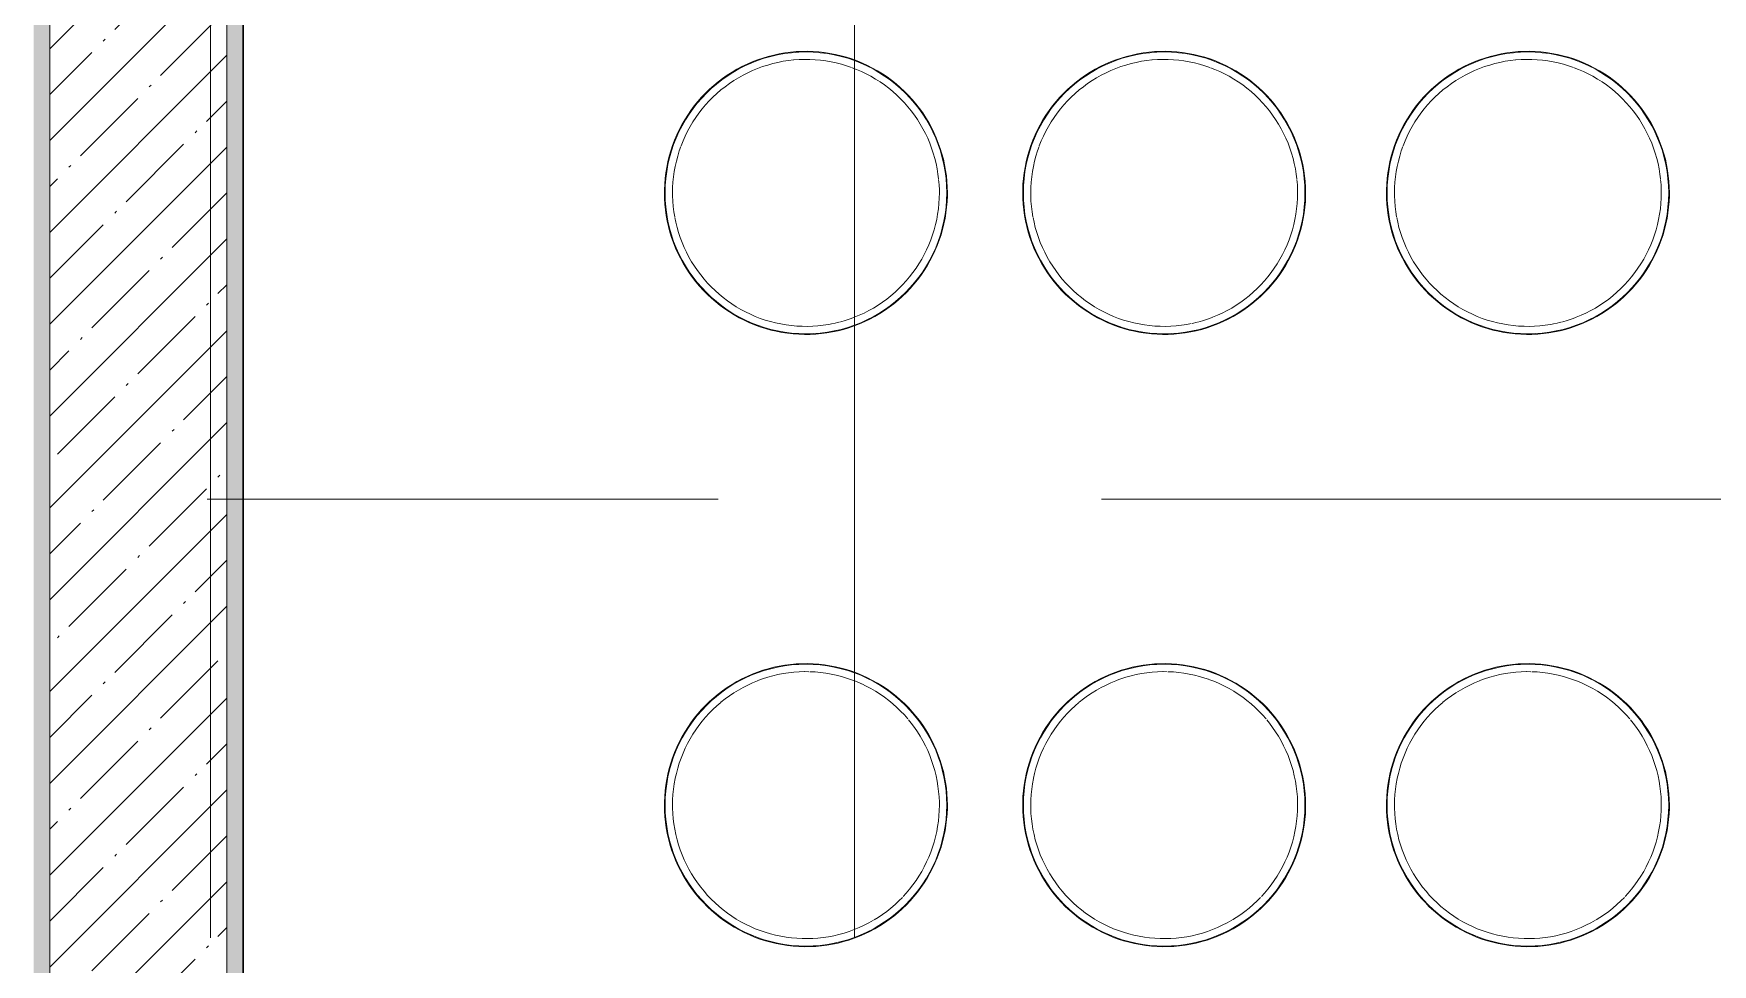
# Model space of a CAD drawing. Header units: millimetres. Extents: x 35881 to 234190, y -8553 to 29063.
# Drawn here: x 42140 to 44226, y 20722 to 21878 of the extents above; entities that cross this region are included whole.
import ezdxf

# ---------------------------------------------------------------- set-up
doc = ezdxf.new("R2010")
doc.units = ezdxf.units.MM
doc.linetypes.add('Осевая', pattern=[3175, 635, -476.25, 1587.5, -476.25])
for name, color, linetype, lineweight, true_color in [('A-WALL-1', 7, 'Continuous', 9, 0x3c3c3c), ('A-WALL-FNSH-1', 7, 'Continuous', 9, 0x3c3c3c), ('I-FURN-1', 7, 'Continuous', 9, 0xf0f0f0)]:
    doc.layers.add(name, color=color, linetype=linetype, lineweight=lineweight, true_color=true_color)
for name, color, linetype, lineweight in [('I-WALL', 7, 'Continuous', 9), ('S-STRS-MBND', 7, 'Continuous', 9), ('Оси-2', 7, 'Осевая', 9)]:
    doc.layers.add(name, color=color, linetype=linetype, lineweight=lineweight)
pattern_1 = [(0, (0, 0), (121.92, 30.48), [10.058, -81.382, 10.058, -81.382, -487.68]), (0, (0, 0), (121.92, 30.48), [-182.88, 10.058, -172.822, 10.058, -81.382, -213.36]), (0, (0, 0), (121.92, 30.48), [-457.2, 10.058, -50.902, 10.058, -142.342]), (120, (45.72, 15.24), (-87.356454, 90.345817), [10.058, -81.382, 10.058, -81.382, -487.68]), (120, (45.72, 15.24), (-87.356454, 90.345817), [-182.88, 10.058, -172.822, 10.058, -81.382, -213.36]), (120, (45.72, 15.24), (-87.356454, 90.345817), [-457.2, 10.058, -50.902, 10.058, -142.342]), (240, (60.96, 76.2), (-34.563546, -120.825817), [10.058, -81.382, 10.058, -81.382, -487.68]), (240, (60.96, 76.2), (-34.563546, -120.825817), [-182.88, 10.058, -172.822, 10.058, -81.382, -213.36]), (240, (60.96, 76.2), (-34.563546, -120.825817), [-457.2, 10.058, -50.902, 10.058, -142.342])]

# ---------------------------------------------------------------- blocks, each defined once
blk = doc.blocks.new('Stool _3_ - Aluminium Stool-25468964-План размещения напольных электротехнических лючков и розеток 1 этажа в осях 12-23')
at = {"layer": 'I-FURN-1'}
blk.add_line((-1.2, 165.8), (3.8, 165.7), dxfattribs=at)
at = {"layer": 'I-FURN-1', "flags": 128}
for points in [[(175.8, 0), (175.7, 7), (175.2, 14), (174.5, 21), (173.6, 28), (172.3, 34.9), (170.8, 41.8), (169, 48.6), (166.9, 55.3), (164.5, 61.9), (161.9, 68.5), (159.1, 74.9), (155.9, 81.2), (152.6, 87.4), (148.9, 93.4), (145.1, 99.3), (141, 105), (136.7, 110.5), (132.2, 115.9), (127.4, 121.1), (122.5, 126.1), (117.3, 130.9), (112, 135.5), (106.5, 139.9), (100.8, 144), (95, 147.9), (89, 151.6), (82.9, 155), (76.6, 158.2), (70.2, 161.2), (63.7, 163.9), (57.1, 166.3), (50.4, 168.4), (43.6, 170.3), (36.8, 171.9), (29.9, 173.2), (22.9, 174.3), (15.9, 175.1), (8.9, 175.6), (1.9, 175.8), (-5.1, 175.7), (-12.2, 175.4), (-19.2, 174.8), (-26.1, 173.8), (-33.1, 172.7), (-39.9, 171.2), (-46.8, 169.5), (-53.5, 167.5), (-60.1, 165.2), (-66.7, 162.6), (-73.2, 159.9), (-79.5, 156.8), (-85.7, 153.5), (-91.8, 149.9), (-97.7, 146.2), (-103.5, 142.1), (-109.1, 137.9), (-114.5, 133.4), (-119.7, 128.7), (-124.8, 123.8), (-129.6, 118.7), (-134.3, 113.5), (-138.7, 108), (-142.9, 102.4), (-146.9, 96.6), (-150.6, 90.6), (-154.1, 84.5), (-157.4, 78.3), (-160.4, 71.9), (-163.2, 65.5), (-165.6, 58.9), (-167.9, 52.2), (-169.8, 45.5), (-171.5, 38.6), (-172.9, 31.7), (-174, 24.8), (-174.9, 17.8), (-175.5, 10.8), (-175.8, 3.8), (-175.8, 0)], [(-105.6, 127.8), (-100.4, 131.9), (-95.1, 135.8), (-89.6, 139.5), (-83.9, 143), (-78.1, 146.2), (-72.2, 149.2), (-66.2, 152), (-60.1, 154.5)], [(-59.6, 154.7), (-53.9, 156.8), (-47.5, 158.8), (-41.1, 160.6), (-34.7, 162.1), (-28.2, 163.4), (-21.6, 164.4), (-15, 165.1), (-8.4, 165.6), (-1.8, 165.8)], [(4.8, 165.7), (11.5, 165.4), (18.1, 164.8), (24.6, 164), (31.2, 162.8), (37.7, 161.5), (44.1, 159.8), (50.5, 157.9), (56.7, 155.8), (62.9, 153.4), (69, 150.8)], [(69.3, 150.6), (75, 147.9), (80.8, 144.8), (86.5, 141.4), (92.1, 137.8), (97.6, 134), (102.9, 130), (108, 125.8), (112.9, 121.4), (117.7, 116.8), (122.3, 112), (126.6, 107)], [(-162.3, 33.7), (-161, 39.4), (-159.3, 45.8), (-157.4, 52.2), (-155.2, 58.4), (-152.7, 64.6), (-150, 70.6), (-147.1, 76.6), (-143.9, 82.4), (-140.5, 88.1), (-136.8, 93.6), (-133, 99), (-128.9, 104.3), (-124.6, 109.3), (-120.2, 114.2), (-115.5, 118.9), (-110.7, 123.5), (-105.9, 127.5)], [(127.5, 106), (130.8, 101.9), (134.8, 96.5), (138.5, 91.1), (142.1, 85.5), (145.4, 79.7), (148.4, 73.8), (151.3, 67.8), (153.9, 61.7), (156.2, 55.5), (158.3, 49.2), (160.2, 42.9), (161.7, 36.4), (163.1, 29.9), (164.1, 23.4), (164.9, 16.8), (165.5, 10.2), (165.8, 3.6), (165.8, 0)], [(-165.8, 0), (-165.7, 6.6), (-165.3, 13.2), (-164.6, 19.8), (-163.7, 26.4), (-162.5, 32.9)], [(-175.8, 0), (-175.7, -7), (-175.2, -14), (-174.5, -21), (-173.6, -28), (-172.3, -34.9), (-170.8, -41.8), (-169, -48.6), (-166.9, -55.3), (-164.5, -61.9), (-161.9, -68.5), (-159.1, -74.9), (-155.9, -81.2), (-152.6, -87.4), (-148.9, -93.4), (-145.1, -99.3), (-141, -105), (-136.7, -110.5), (-132.2, -115.9), (-127.4, -121.1), (-122.5, -126.1), (-117.3, -130.9), (-112, -135.5), (-106.5, -139.9), (-100.8, -144), (-95, -147.9), (-89, -151.6), (-82.9, -155), (-76.6, -158.2), (-70.2, -161.2), (-63.7, -163.9), (-57.1, -166.3), (-50.4, -168.4), (-43.6, -170.3), (-36.8, -171.9), (-29.9, -173.2), (-22.9, -174.3), (-15.9, -175.1), (-8.9, -175.6), (-1.9, -175.8), (5.1, -175.7), (12.2, -175.4), (19.2, -174.8), (26.1, -173.8), (33.1, -172.7), (39.9, -171.2), (46.8, -169.5), (53.5, -167.5), (60.1, -165.2), (66.7, -162.6), (73.2, -159.9), (79.5, -156.8), (85.7, -153.5), (91.8, -149.9), (97.7, -146.2), (103.5, -142.1), (109.1, -137.9), (114.5, -133.4), (119.7, -128.7), (124.8, -123.8), (129.6, -118.7), (134.3, -113.5), (138.7, -108), (142.9, -102.4), (146.9, -96.6), (150.6, -90.6), (154.1, -84.5), (157.4, -78.3), (160.4, -71.9), (163.2, -65.5), (165.6, -58.9), (167.9, -52.2), (169.8, -45.5), (171.5, -38.6), (172.9, -31.7), (174, -24.8), (174.9, -17.8), (175.5, -10.8), (175.8, -3.8), (175.8, 0)], [(-44.1, -159.8), (-50.5, -157.9), (-56.7, -155.8), (-62.9, -153.4), (-69, -150.8), (-75, -147.9), (-80.8, -144.8), (-86.5, -141.4), (-92.1, -137.8), (-97.6, -134), (-102.9, -130), (-108, -125.8), (-112.9, -121.4), (-117.7, -116.8), (-122.3, -112), (-126.6, -107), (-130.8, -101.9), (-134.8, -96.5), (-138.5, -91.1), (-142.1, -85.5), (-145.4, -79.7), (-148.4, -73.8), (-151.3, -67.8), (-153.9, -61.7), (-156.2, -55.5), (-158.3, -49.2), (-160.2, -42.9), (-161.7, -36.4), (-163.1, -29.9), (-164.1, -23.4), (-164.9, -16.8), (-165.5, -10.2), (-165.8, -3.6), (-165.8, 0)], [(165.8, 0), (165.7, -6.6), (165.3, -13.2), (164.6, -19.8), (163.7, -26.4), (162.5, -32.9), (161, -39.4), (159.3, -45.8), (157.4, -52.2), (155.2, -58.4), (152.7, -64.6), (150, -70.6), (147.1, -76.6), (143.9, -82.4), (140.5, -88.1), (136.8, -93.6), (133, -99), (128.9, -104.3), (124.6, -109.3), (121, -113.4)], [(119.9, -114.5), (115.5, -118.9), (110.7, -123.5), (105.6, -127.8), (100.4, -131.9), (95.1, -135.8), (89.6, -139.5), (85, -142.3)], [(83.9, -143), (78.1, -146.2), (72.2, -149.2), (66.2, -152), (60.1, -154.5), (53.9, -156.8), (47.5, -158.8), (41.1, -160.6), (34.7, -162.1), (28.2, -163.4), (21.6, -164.4), (15, -165.1), (8.4, -165.6), (1.8, -165.8), (-4.8, -165.7), (-11.5, -165.4), (-18.1, -164.8), (-24.6, -164), (-31.2, -162.8), (-37.7, -161.5), (-44.1, -159.8)]]:
    blk.add_lwpolyline(points, dxfattribs=at)
at = {"layer": 'I-FURN-1'}
for start, end in [(360, 180), (0, 180), (180, 0), (180, 360)]:
    blk.add_arc((0, 0), 175, start, end, dxfattribs=at)
blk = doc.blocks.new('Stool _3_ - Aluminium Stool-V133-План размещения напольных электротехнических лючков и розеток 1 этажа в осях 12-23')
at = {"layer": 'I-FURN-1'}
blk.add_line((-1.2, 165.8), (3.8, 165.7), dxfattribs=at)
at = {"layer": 'I-FURN-1', "flags": 128}
for points in [[(175.8, 0), (175.7, 7), (175.2, 14), (174.5, 21), (173.6, 28), (172.3, 34.9), (170.8, 41.8), (169, 48.6), (166.9, 55.3), (164.5, 61.9), (161.9, 68.5), (159.1, 74.9), (155.9, 81.2), (152.6, 87.4), (148.9, 93.4), (145.1, 99.3), (141, 105), (136.7, 110.5), (132.2, 115.9), (127.4, 121.1), (122.5, 126.1), (117.3, 130.9), (112, 135.5), (106.5, 139.9), (100.8, 144), (95, 147.9), (89, 151.6), (82.9, 155), (76.6, 158.2), (70.2, 161.2), (63.7, 163.9), (57.1, 166.3), (50.4, 168.4), (43.6, 170.3), (36.8, 171.9), (29.9, 173.2), (22.9, 174.3), (15.9, 175.1), (8.9, 175.6), (1.9, 175.8), (-5.1, 175.7), (-12.2, 175.4), (-19.2, 174.8), (-26.1, 173.8), (-33.1, 172.7), (-39.9, 171.2), (-46.8, 169.5), (-53.5, 167.5), (-60.1, 165.2), (-66.7, 162.6), (-73.2, 159.9), (-79.5, 156.8), (-85.7, 153.5), (-91.8, 149.9), (-97.7, 146.2), (-103.5, 142.1), (-109.1, 137.9), (-114.5, 133.4), (-119.7, 128.7), (-124.8, 123.8), (-129.6, 118.7), (-134.3, 113.5), (-138.7, 108), (-142.9, 102.4), (-146.9, 96.6), (-150.6, 90.6), (-154.1, 84.5), (-157.4, 78.3), (-160.4, 71.9), (-163.2, 65.5), (-165.6, 58.9), (-167.9, 52.2), (-169.8, 45.5), (-171.5, 38.6), (-172.9, 31.7), (-174, 24.8), (-174.9, 17.8), (-175.5, 10.8), (-175.8, 3.8), (-175.8, 0)], [(-105.6, 127.8), (-100.4, 131.9), (-95.1, 135.8), (-89.6, 139.5), (-83.9, 143), (-78.1, 146.2), (-72.2, 149.2), (-66.2, 152), (-60.1, 154.5)], [(-59.6, 154.7), (-53.9, 156.8), (-47.5, 158.8), (-41.1, 160.6), (-34.7, 162.1), (-28.2, 163.4), (-21.6, 164.4), (-15, 165.1), (-8.4, 165.6), (-1.8, 165.8)], [(4.8, 165.7), (11.5, 165.4), (18.1, 164.8), (24.6, 164), (31.2, 162.8), (37.7, 161.5), (44.1, 159.8), (50.5, 157.9), (55, 156.4)], [(55.6, 156.2), (56.7, 155.8), (62.9, 153.4), (69, 150.8)], [(69.3, 150.6), (75, 147.9), (80.8, 144.8), (86.5, 141.4), (92.1, 137.8), (97.6, 134), (102.9, 130), (108, 125.8), (112.9, 121.4), (117.7, 116.8), (122.3, 112), (126.6, 107)], [(-162.3, 33.7), (-161, 39.4), (-159.3, 45.8), (-157.4, 52.2), (-155.2, 58.4), (-152.7, 64.6), (-150, 70.6), (-147.1, 76.6), (-143.9, 82.4), (-140.5, 88.1), (-136.8, 93.6), (-133, 99), (-128.9, 104.3), (-124.6, 109.3), (-120.2, 114.2), (-115.5, 118.9), (-110.7, 123.5), (-105.9, 127.5)], [(127.5, 106), (130.8, 101.9), (134.8, 96.5), (138.5, 91.1), (142.1, 85.5), (145.4, 79.7), (148.4, 73.8), (151.3, 67.8), (153.9, 61.7), (156.2, 55.5), (158.3, 49.2), (160.2, 42.9), (161.7, 36.4), (163.1, 29.9), (164.1, 23.4), (164.9, 16.8), (165.5, 10.2), (165.8, 3.6), (165.8, 0)], [(-165.8, 0), (-165.7, 6.6), (-165.3, 13.2), (-164.6, 19.8), (-163.7, 26.4), (-162.5, 32.9)], [(-175.8, 0), (-175.7, -7), (-175.2, -14), (-174.5, -21), (-173.6, -28), (-172.3, -34.9), (-170.8, -41.8), (-169, -48.6), (-166.9, -55.3), (-164.5, -61.9), (-161.9, -68.5), (-159.1, -74.9), (-155.9, -81.2), (-152.6, -87.4), (-148.9, -93.4), (-145.1, -99.3), (-141, -105), (-136.7, -110.5), (-132.2, -115.9), (-127.4, -121.1), (-122.5, -126.1), (-117.3, -130.9), (-112, -135.5), (-106.5, -139.9), (-100.8, -144), (-95, -147.9), (-89, -151.6), (-82.9, -155), (-76.6, -158.2), (-70.2, -161.2), (-63.7, -163.9), (-57.1, -166.3), (-50.4, -168.4), (-43.6, -170.3), (-36.8, -171.9), (-29.9, -173.2), (-22.9, -174.3), (-15.9, -175.1), (-8.9, -175.6), (-1.9, -175.8), (5.1, -175.7), (12.2, -175.4), (19.2, -174.8), (26.1, -173.8), (33.1, -172.7), (39.9, -171.2), (46.8, -169.5), (53.5, -167.5), (60.1, -165.2), (66.7, -162.6), (73.2, -159.9), (79.5, -156.8), (85.7, -153.5), (91.8, -149.9), (97.7, -146.2), (103.5, -142.1), (109.1, -137.9), (114.5, -133.4), (119.7, -128.7), (124.8, -123.8), (129.6, -118.7), (134.3, -113.5), (138.7, -108), (142.9, -102.4), (146.9, -96.6), (150.6, -90.6), (154.1, -84.5), (157.4, -78.3), (160.4, -71.9), (163.2, -65.5), (165.6, -58.9), (167.9, -52.2), (169.8, -45.5), (171.5, -38.6), (172.9, -31.7), (174, -24.8), (174.9, -17.8), (175.5, -10.8), (175.8, -3.8), (175.8, 0)], [(-44.1, -159.8), (-50.5, -157.9), (-56.7, -155.8), (-62.9, -153.4), (-69, -150.8), (-75, -147.9), (-80.8, -144.8), (-86.5, -141.4), (-92.1, -137.8), (-97.6, -134), (-102.9, -130), (-108, -125.8), (-112.9, -121.4), (-117.7, -116.8), (-122.3, -112), (-126.6, -107), (-130.8, -101.9), (-134.8, -96.5), (-138.5, -91.1), (-142.1, -85.5), (-145.4, -79.7), (-148.4, -73.8), (-151.3, -67.8), (-153.9, -61.7), (-156.2, -55.5), (-158.3, -49.2), (-160.2, -42.9), (-161.7, -36.4), (-163.1, -29.9), (-164.1, -23.4), (-164.9, -16.8), (-165.5, -10.2), (-165.8, -3.6), (-165.8, 0)], [(165.8, 0), (165.7, -6.6), (165.3, -13.2), (164.6, -19.8), (163.7, -26.4), (162.5, -32.9), (161, -39.4), (159.3, -45.8), (157.4, -52.2), (155.2, -58.4), (152.7, -64.6), (150, -70.6), (147.1, -76.6), (143.9, -82.4), (140.5, -88.1), (136.8, -93.6), (133, -99), (128.9, -104.3), (124.6, -109.3), (121, -113.4)], [(119.9, -114.5), (115.5, -118.9), (110.7, -123.5), (105.6, -127.8), (100.4, -131.9), (95.1, -135.8), (89.6, -139.5), (85, -142.3)], [(83.9, -143), (78.1, -146.2), (72.2, -149.2), (66.2, -152), (60.1, -154.5), (53.9, -156.8), (47.5, -158.8), (41.1, -160.6), (34.7, -162.1), (28.2, -163.4), (21.6, -164.4), (15, -165.1), (8.4, -165.6), (1.8, -165.8), (-4.8, -165.7), (-11.5, -165.4), (-18.1, -164.8), (-24.6, -164), (-31.2, -162.8), (-37.7, -161.5), (-44.1, -159.8)]]:
    blk.add_lwpolyline(points, dxfattribs=at)
at = {"layer": 'I-FURN-1'}
for start, end in [(360, 180), (0, 180), (180, 0), (180, 360)]:
    blk.add_arc((0, 0), 175, start, end, dxfattribs=at)
blk = doc.blocks.new('Stool _3_ - Aluminium Stool-V143-План размещения напольных электротехнических лючков и розеток 1 этажа в осях 12-23')
at = {"layer": 'I-FURN-1'}
blk.add_line((-1.2, 165.8), (3.8, 165.7), dxfattribs=at)
at = {"layer": 'I-FURN-1', "flags": 128}
for points in [[(175.8, 0), (175.7, 7), (175.2, 14), (174.5, 21), (173.6, 28), (172.3, 34.9), (170.8, 41.8), (169, 48.6), (166.9, 55.3), (164.5, 61.9), (161.9, 68.5), (159.1, 74.9), (155.9, 81.2), (152.6, 87.4), (148.9, 93.4), (145.1, 99.3), (141, 105), (136.7, 110.5), (132.2, 115.9), (127.4, 121.1), (122.5, 126.1), (117.3, 130.9), (112, 135.5), (106.5, 139.9), (100.8, 144), (95, 147.9), (89, 151.6), (82.9, 155), (76.6, 158.2), (70.2, 161.2), (63.7, 163.9), (57.1, 166.3), (50.4, 168.4), (43.6, 170.3), (36.8, 171.9), (29.9, 173.2), (22.9, 174.3), (15.9, 175.1), (8.9, 175.6), (1.9, 175.8), (-5.1, 175.7), (-12.2, 175.4), (-19.2, 174.8), (-26.1, 173.8), (-33.1, 172.7), (-39.9, 171.2), (-46.8, 169.5), (-53.5, 167.5), (-60.1, 165.2), (-66.7, 162.6), (-73.2, 159.9), (-79.5, 156.8), (-85.7, 153.5), (-91.8, 149.9), (-97.7, 146.2), (-103.5, 142.1), (-109.1, 137.9), (-114.5, 133.4), (-119.7, 128.7), (-124.8, 123.8), (-129.6, 118.7), (-134.3, 113.5), (-138.7, 108), (-142.9, 102.4), (-146.9, 96.6), (-150.6, 90.6), (-154.1, 84.5), (-157.4, 78.3), (-160.4, 71.9), (-163.2, 65.5), (-165.6, 58.9), (-167.9, 52.2), (-169.8, 45.5), (-171.5, 38.6), (-172.9, 31.7), (-174, 24.8), (-174.9, 17.8), (-175.5, 10.8), (-175.8, 3.8), (-175.8, 0)], [(-105.6, 127.8), (-100.4, 131.9), (-95.1, 135.8), (-89.6, 139.5), (-83.9, 143), (-78.1, 146.2), (-72.2, 149.2), (-66.2, 152), (-60.1, 154.5)], [(-59.6, 154.7), (-53.9, 156.8), (-47.5, 158.8), (-41.1, 160.6), (-34.7, 162.1), (-28.2, 163.4), (-21.6, 164.4), (-15, 165.1), (-8.4, 165.6), (-1.8, 165.8)], [(4.8, 165.7), (11.5, 165.4), (18.1, 164.8), (24.6, 164), (31.2, 162.8), (37.7, 161.5), (44.1, 159.8), (50.5, 157.9), (56.7, 155.8), (62.9, 153.4), (69, 150.8)], [(69.3, 150.6), (75, 147.9), (80.8, 144.8), (86.5, 141.4), (92.1, 137.8), (97.6, 134), (102.9, 130), (108, 125.8), (112.9, 121.4), (117.7, 116.8), (122.3, 112), (126.6, 107)], [(-162.3, 33.7), (-161, 39.4), (-159.3, 45.8), (-157.4, 52.2), (-155.2, 58.4), (-152.7, 64.6), (-150, 70.6), (-147.1, 76.6), (-143.9, 82.4), (-140.5, 88.1), (-136.8, 93.6), (-133, 99), (-128.9, 104.3), (-124.6, 109.3), (-120.2, 114.2), (-115.5, 118.9), (-110.7, 123.5), (-105.9, 127.5)], [(127.5, 106), (130.8, 101.9), (134.8, 96.5), (138.5, 91.1), (142.1, 85.5), (145.4, 79.7), (148.4, 73.8), (151.3, 67.8), (153.9, 61.7), (156.2, 55.5), (158.3, 49.2), (160.2, 42.9), (161.7, 36.4), (163.1, 29.9), (164.1, 23.4), (164.9, 16.8), (165.5, 10.2), (165.8, 3.6), (165.8, 0)], [(-165.8, 0), (-165.7, 6.6), (-165.3, 13.2), (-164.6, 19.8), (-163.7, 26.4), (-162.5, 32.9)], [(-175.8, 0), (-175.7, -7), (-175.2, -14), (-174.5, -21), (-173.6, -28), (-172.3, -34.9), (-170.8, -41.8), (-169, -48.6), (-166.9, -55.3), (-164.5, -61.9), (-161.9, -68.5), (-159.1, -74.9), (-155.9, -81.2), (-152.6, -87.4), (-148.9, -93.4), (-145.1, -99.3), (-141, -105), (-136.7, -110.5), (-132.2, -115.9), (-127.4, -121.1), (-122.5, -126.1), (-117.3, -130.9), (-112, -135.5), (-106.5, -139.9), (-100.8, -144), (-95, -147.9), (-89, -151.6), (-82.9, -155), (-76.6, -158.2), (-70.2, -161.2), (-63.7, -163.9), (-57.1, -166.3), (-50.4, -168.4), (-43.6, -170.3), (-36.8, -171.9), (-29.9, -173.2), (-22.9, -174.3), (-15.9, -175.1), (-8.9, -175.6), (-1.9, -175.8), (5.1, -175.7), (12.2, -175.4), (19.2, -174.8), (26.1, -173.8), (33.1, -172.7), (39.9, -171.2), (46.8, -169.5), (53.5, -167.5), (60.1, -165.2), (66.7, -162.6), (73.2, -159.9), (79.5, -156.8), (85.7, -153.5), (91.8, -149.9), (97.7, -146.2), (103.5, -142.1), (109.1, -137.9), (114.5, -133.4), (119.7, -128.7), (124.8, -123.8), (129.6, -118.7), (134.3, -113.5), (138.7, -108), (142.9, -102.4), (146.9, -96.6), (150.6, -90.6), (154.1, -84.5), (157.4, -78.3), (160.4, -71.9), (163.2, -65.5), (165.6, -58.9), (167.9, -52.2), (169.8, -45.5), (171.5, -38.6), (172.9, -31.7), (174, -24.8), (174.9, -17.8), (175.5, -10.8), (175.8, -3.8), (175.8, 0)], [(-44.1, -159.8), (-50.5, -157.9), (-56.7, -155.8), (-62.9, -153.4), (-69, -150.8), (-75, -147.9), (-80.8, -144.8), (-86.5, -141.4), (-92.1, -137.8), (-97.6, -134), (-102.9, -130), (-108, -125.8), (-112.9, -121.4), (-117.7, -116.8), (-122.3, -112), (-126.6, -107), (-130.8, -101.9), (-134.8, -96.5), (-138.5, -91.1), (-142.1, -85.5), (-145.4, -79.7), (-148.4, -73.8), (-151.3, -67.8), (-153.9, -61.7), (-156.2, -55.5), (-158.3, -49.2), (-160.2, -42.9), (-161.7, -36.4), (-163.1, -29.9), (-164.1, -23.4), (-164.9, -16.8), (-165.5, -10.2), (-165.8, -3.6), (-165.8, 0)], [(165.8, 0), (165.7, -6.6), (165.3, -13.2), (164.6, -19.8), (163.7, -26.4), (162.5, -32.9), (161, -39.4), (159.3, -45.8), (157.4, -52.2), (155.2, -58.4), (152.7, -64.6), (150, -70.6), (147.1, -76.6), (143.9, -82.4), (140.5, -88.1), (136.8, -93.6), (133, -99), (128.9, -104.3), (124.6, -109.3), (121, -113.4)], [(119.9, -114.5), (115.5, -118.9), (110.7, -123.5), (105.6, -127.8), (100.4, -131.9), (95.1, -135.8), (89.6, -139.5), (85, -142.3)], [(84, -143), (83.9, -143), (78.1, -146.2), (72.2, -149.2), (66.2, -152), (60.1, -154.5), (53.9, -156.8), (47.5, -158.8), (41.1, -160.6), (34.7, -162.1), (28.2, -163.4), (21.6, -164.4), (15, -165.1), (8.4, -165.6), (1.8, -165.8), (-4.8, -165.7), (-11.5, -165.4), (-18.1, -164.8), (-24.6, -164), (-31.2, -162.8), (-37.7, -161.5), (-44.1, -159.8)]]:
    blk.add_lwpolyline(points, dxfattribs=at)
at = {"layer": 'I-FURN-1'}
for start, end in [(360, 180), (0, 180), (180, 0), (180, 360)]:
    blk.add_arc((0, 0), 175, start, end, dxfattribs=at)
blk = doc.blocks.new('Stool _3_ - Aluminium Stool-25469124-План размещения напольных электротехнических лючков и розеток 1 этажа в осях 12-23')
at = {"layer": 'I-FURN-1'}
blk.add_line((41.1, -160.6), (34.7, -162.1), dxfattribs=at)
at = {"layer": 'I-FURN-1', "flags": 128}
for points in [[(175.8, 0), (175.7, 7), (175.2, 14), (174.5, 21), (173.6, 28), (172.3, 34.9), (170.8, 41.8), (169, 48.6), (166.9, 55.3), (164.5, 61.9), (161.9, 68.5), (159.1, 74.9), (155.9, 81.2), (152.6, 87.4), (148.9, 93.4), (145.1, 99.3), (141, 105), (136.7, 110.5), (132.2, 115.9), (127.4, 121.1), (122.5, 126.1), (117.3, 130.9), (112, 135.5), (106.5, 139.9), (100.8, 144), (95, 147.9), (89, 151.6), (82.9, 155), (76.6, 158.2), (70.2, 161.2), (63.7, 163.9), (57.1, 166.3), (50.4, 168.4), (43.6, 170.3), (36.8, 171.9), (29.9, 173.2), (22.9, 174.3), (15.9, 175.1), (8.9, 175.6), (1.9, 175.8), (-5.1, 175.7), (-12.2, 175.4), (-19.2, 174.8), (-26.1, 173.8), (-33.1, 172.7), (-39.9, 171.2), (-46.8, 169.5), (-53.5, 167.5), (-60.1, 165.2), (-66.7, 162.6), (-73.2, 159.9), (-79.5, 156.8), (-85.7, 153.5), (-91.8, 149.9), (-97.7, 146.2), (-103.5, 142.1), (-109.1, 137.9), (-114.5, 133.4), (-119.7, 128.7), (-124.8, 123.8), (-129.6, 118.7), (-134.3, 113.5), (-138.7, 108), (-142.9, 102.4), (-146.9, 96.6), (-150.6, 90.6), (-154.1, 84.5), (-157.4, 78.3), (-160.4, 71.9), (-163.2, 65.5), (-165.6, 58.9), (-167.9, 52.2), (-169.8, 45.5), (-171.5, 38.6), (-172.9, 31.7), (-174, 24.8), (-174.9, 17.8), (-175.5, 10.8), (-175.8, 3.8), (-175.8, 0)], [(-83.9, 143), (-78.1, 146.2), (-72.2, 149.2), (-66.2, 152), (-60.1, 154.5), (-53.9, 156.8), (-47.5, 158.8), (-41.1, 160.6), (-34.7, 162.1), (-28.2, 163.4), (-21.6, 164.4), (-15.3, 165.1)], [(-15, 165.1), (-8.4, 165.6), (-1.8, 165.8), (4.8, 165.7), (11.5, 165.4), (18.1, 164.8), (24.6, 164), (31.2, 162.8), (37.7, 161.5), (44.1, 159.8), (50.5, 157.9), (56.7, 155.8)], [(57.5, 155.5), (62.9, 153.4), (69, 150.8), (75, 147.9), (80.8, 144.8), (86.5, 141.4), (92.1, 137.8), (97.6, 134)], [(-155.2, 58.4), (-152.7, 64.6), (-150, 70.6), (-147.1, 76.6), (-143.9, 82.4), (-140.5, 88.1), (-136.8, 93.6), (-133, 99), (-128.9, 104.3), (-124.6, 109.3), (-120.2, 114.2), (-115.5, 118.9), (-110.7, 123.5), (-105.6, 127.8), (-100.4, 131.9), (-95.1, 135.8), (-89.6, 139.5), (-83.9, 143)], [(97.6, 134), (102.9, 130), (108, 125.8), (112.9, 121.4), (117.7, 116.8), (122.3, 112), (126.6, 107), (130.8, 101.9), (134.8, 96.5), (138.5, 91.1), (142.1, 85.5), (145.4, 79.7), (148.4, 73.8), (151.3, 67.8), (153.9, 61.7), (156.2, 55.5), (158.3, 49.2), (160.2, 42.9), (161.7, 36.4), (163.1, 29.9), (164.1, 23.4), (164.8, 17.6)], [(-165.8, 0), (-165.7, 6.6), (-165.3, 13.2), (-164.6, 19.8), (-163.7, 26.4), (-162.5, 32.9), (-161, 39.4), (-159.3, 45.8), (-157.4, 52.2), (-155.5, 57.4)], [(-175.8, 0), (-175.7, -7), (-175.2, -14), (-174.5, -21), (-173.6, -28), (-172.3, -34.9), (-170.8, -41.8), (-169, -48.6), (-166.9, -55.3), (-164.5, -61.9), (-161.9, -68.5), (-159.1, -74.9), (-155.9, -81.2), (-152.6, -87.4), (-148.9, -93.4), (-145.1, -99.3), (-141, -105), (-136.7, -110.5), (-132.2, -115.9), (-127.4, -121.1), (-122.5, -126.1), (-117.3, -130.9), (-112, -135.5), (-106.5, -139.9), (-100.8, -144), (-95, -147.9), (-89, -151.6), (-82.9, -155), (-76.6, -158.2), (-70.2, -161.2), (-63.7, -163.9), (-57.1, -166.3), (-50.4, -168.4), (-43.6, -170.3), (-36.8, -171.9), (-29.9, -173.2), (-22.9, -174.3), (-15.9, -175.1), (-8.9, -175.6), (-1.9, -175.8), (5.1, -175.7), (12.2, -175.4), (19.2, -174.8), (26.1, -173.8), (33.1, -172.7), (39.9, -171.2), (46.8, -169.5), (53.5, -167.5), (60.1, -165.2), (66.7, -162.6), (73.2, -159.9), (79.5, -156.8), (85.7, -153.5), (91.8, -149.9), (97.7, -146.2), (103.5, -142.1), (109.1, -137.9), (114.5, -133.4), (119.7, -128.7), (124.8, -123.8), (129.6, -118.7), (134.3, -113.5), (138.7, -108), (142.9, -102.4), (146.9, -96.6), (150.6, -90.6), (154.1, -84.5), (157.4, -78.3), (160.4, -71.9), (163.2, -65.5), (165.6, -58.9), (167.9, -52.2), (169.8, -45.5), (171.5, -38.6), (172.9, -31.7), (174, -24.8), (174.9, -17.8), (175.5, -10.8), (175.8, -3.8), (175.8, 0)], [(-163.1, -29.9), (-164.1, -23.4), (-164.9, -16.8), (-165.5, -10.2), (-165.8, -3.6), (-165.8, 0)], [(165.8, 0), (165.7, -6.6), (165.3, -13.2), (164.6, -19.8), (163.7, -26.4), (162.5, -32.9), (161, -39.4), (159.3, -45.8), (157.4, -52.2), (155.2, -58.4), (152.7, -64.6), (150, -70.6), (147.1, -76.6), (143.9, -82.4), (140.5, -88.1), (136.8, -93.6), (133, -99), (128.9, -104.3), (124.6, -109.3), (120.2, -114.2), (115.5, -118.9), (110.7, -123.5), (105.6, -127.8), (100.4, -131.9), (95.1, -135.8), (89.6, -139.5), (83.9, -143), (78.1, -146.2), (72.2, -149.2), (66.2, -152), (60.1, -154.5)], [(164.9, 16.8), (165.5, 10.2), (165.8, 3.6), (165.8, 0)], [(33.7, -162.3), (28.2, -163.4), (21.6, -164.4), (15, -165.1), (8.4, -165.6), (1.8, -165.8), (-4.8, -165.7), (-11.5, -165.4), (-18.1, -164.8), (-24.6, -164), (-31.2, -162.8), (-37.7, -161.5), (-44.1, -159.8), (-50.5, -157.9), (-56.7, -155.8), (-62.9, -153.4), (-69, -150.8), (-75, -147.9), (-80.8, -144.8), (-86.5, -141.4), (-92.1, -137.8), (-97.6, -134), (-102.9, -130), (-108, -125.8), (-112.9, -121.4), (-117.7, -116.8), (-122.3, -112), (-126.6, -107), (-130.8, -101.9), (-134.8, -96.5), (-138.5, -91.1), (-142.1, -85.5), (-145.4, -79.7), (-148.4, -73.8), (-151.3, -67.8), (-153.9, -61.7), (-156.2, -55.5), (-158.3, -49.2), (-160.2, -42.9), (-161.7, -36.4), (-162.9, -30.6)], [(59.6, -154.7), (53.9, -156.8), (47.5, -158.8), (41.7, -160.4)]]:
    blk.add_lwpolyline(points, dxfattribs=at)
at = {"layer": 'I-FURN-1'}
for start, end in [(0, 180), (360, 180), (180, 0), (180, 360)]:
    blk.add_arc((0, 0), 175, start, end, dxfattribs=at)

msp = doc.modelspace()

# ---------------------------------------------------------------- hatches: boundary and pattern name
at = {"layer": 'I-WALL'}
h = msp.add_hatch(dxfattribs=at)
h.set_pattern_fill('FP_58', color=256, style=0, pattern_type=2)
h.set_pattern_definition(pattern_1)
h.paths.add_polyline_path([(42140, 15220), (42160, 15220), (42160, 23400), (42140, 23400), (42140, 17270.1)])
h = msp.add_hatch(dxfattribs=at)
h.set_pattern_fill('FP_1', color=256, style=0, pattern_type=2)
h.set_pattern_definition([(45, (0, 0), (-57.02463, 57.02463), []), (45, (57.025, 0), (-57.02463, 57.02463), [100.806, -20.161, 3.353, -16.808])])
h.paths.add_polyline_path([(42160, 17300), (42380, 17300), (42380, 22700), (42160, 22700), (42160, 19705.9)])
h = msp.add_hatch(dxfattribs=at)
h.set_pattern_fill('FP_58', color=256, style=0, pattern_type=2)
h.set_pattern_definition(pattern_1)
h.paths.add_polyline_path([(42380, 17300), (42400, 17300), (42400, 22700), (42380, 22700), (42380, 17825)])

# ---------------------------------------------------------------- linework, layer by layer
at = {"layer": 'A-WALL-1'}
for p, q in [((42160, 22700), (42160, 17300)), ((42380, 22700), (42380, 17300)), ((42400, 17300), (42400, 22700))]:
    msp.add_line(p, q, dxfattribs=at)
at = {"layer": 'A-WALL-FNSH-1'}
msp.add_line((42401, 20300), (42401, 22099), dxfattribs=at)
at = {"layer": 'S-STRS-MBND'}
msp.add_line((42160, 20600), (42160, 23400), dxfattribs=at)
at = {"layer": 'Оси-2'}
for p, q in [((42360, 593.7), (42360, 24898.1)), ((43160, 593.7), (43160, 24898.1)), ((39180.8, 21300), (82200, 21300))]:
    msp.add_line(p, q, dxfattribs=at)

# ---------------------------------------------------------------- block references
at = {"layer": 'I-FURN-1'}
for name, p in [('Stool _3_ - Aluminium Stool-25469124-План размещения напольных электротехнических лючков и розеток 1 этажа в осях 12-23', (43099.8, 21680.2)), ('Stool _3_ - Aluminium Stool-25469124-План размещения напольных электротехнических лючков и розеток 1 этажа в осях 12-23', (43545, 21680.2)), ('Stool _3_ - Aluminium Stool-25469124-План размещения напольных электротехнических лючков и розеток 1 этажа в осях 12-23', (43997, 21680.2)), ('Stool _3_ - Aluminium Stool-25468964-План размещения напольных электротехнических лючков и розеток 1 этажа в осях 12-23', (43099.8, 20919.8)), ('Stool _3_ - Aluminium Stool-V133-План размещения напольных электротехнических лючков и розеток 1 этажа в осях 12-23', (43545, 20919.8)), ('Stool _3_ - Aluminium Stool-V143-План размещения напольных электротехнических лючков и розеток 1 этажа в осях 12-23', (43997, 20919.8))]:
    msp.add_blockref(name, p, dxfattribs=at)

doc.saveas('drawing.dxf')
